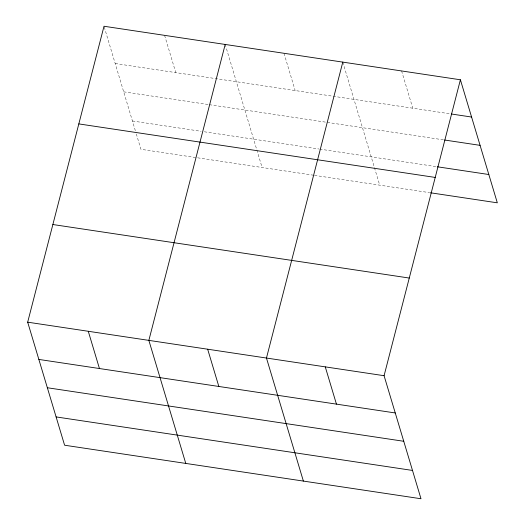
<?xml version="1.0" encoding="UTF-8"?>
<svg xmlns="http://www.w3.org/2000/svg" width="525" height="525" viewBox="0 0 525 525"><rect width="100%" height="100%" fill="white"/><g stroke="black" fill="none" stroke-linecap="round" stroke-linejoin="round"><path stroke-width="0.39" stroke-dasharray="2.62 1.97" d="M115.185 63.512L449.833 113.774M123.683 91.822L208.504 104.56M209.311 104.678L443.822 139.899M132.431 120.986L201.095 131.303M204.33 131.782L318.852 148.988M319.659 149.107L436.465 166.648M313.655 175.238L140.923 149.297L136.336 133.993M314.462 175.357L429.653 192.662M401.599 70.947L412.775 108.209M342.792 62.114L379.706 185.161M283.986 53.281L295.168 90.543M225.186 44.448L262.1 167.495M164.594 35.352L175.777 72.608M104.245 27.024L135.417 130.935"/><path stroke-width="0.79" d="M460.405 79.78L384.077 375.703L420.991 498.75L64.595 445.22L27.681 322.179L104.009 26.25L460.405 79.78L497.319 202.821L430.461 192.78M225.186 44.448L148.857 340.377L185.771 463.424M342.792 62.114L266.464 358.043L303.378 481.084M451.441 114.01L471.581 117.036M444.629 140.024L480.073 145.346M437.273 166.773L488.827 174.517M78.822 123.907L435.212 177.43M52.867 224.523L409.264 278.047M27.681 322.179L384.077 375.703M38.863 359.435L395.253 412.965M47.355 387.745L403.745 441.276M56.103 416.916L412.499 470.439M325.27 366.87L336.446 404.132M207.664 349.21L218.84 386.466M88.272 331.275L99.448 368.537"/></g></svg>
